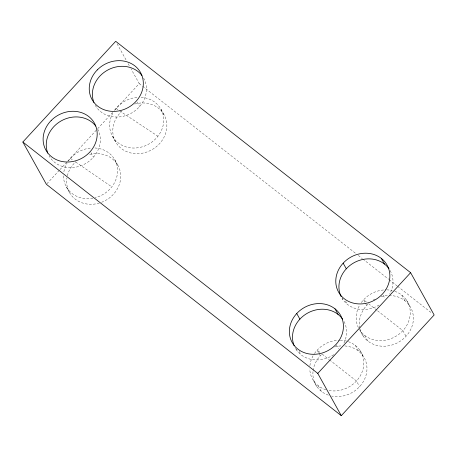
<?xml version="1.0" encoding="UTF-8"?>
<svg xmlns="http://www.w3.org/2000/svg" width="457" height="457" viewBox="0 0 457 457"><rect width="100%" height="100%" fill="white"/><g stroke="black" fill="none" stroke-linecap="round" stroke-linejoin="round"><path stroke-width="0.34" stroke-dasharray="2.29 1.71" d="M46.871 183.788L59.444 170.147M59.93 169.627L67.179 161.755M67.665 161.235L97.164 129.234M97.649 128.714L112.639 112.451M114.576 110.354L139.236 83.602L130.93 68.676M68.304 161.104A27.763 24.581 -29.1 0 1 70.407 158.413L71.578 157.151A27.763 24.581 -29.1 0 1 91.611 147.977M115.992 108.452L118.946 110.411M119.534 110.805L157.928 136.237M70.407 158.413L73.32 160.413M75.656 162.018L111.799 186.856M139.236 83.602L142.047 85.807M142.607 86.247L356.066 253.715M358.317 255.48L362.247 258.565M362.807 259.005L388.65 279.278M389.21 279.718L397.076 285.888M397.636 286.328L431.905 313.211M366.371 302.014L363.561 299.809L365.132 302.625M368.616 303.774L377.042 310.383M377.608 310.829L402.885 330.657L406.022 336.295M319.946 352.37L317.135 350.165L318.706 352.981M322.191 354.129L328.931 359.419M329.497 359.859L356.46 381.012L359.596 386.651M406.25 299.769L409.386 305.407M401.794 295.091L404.931 300.729M383.115 295.136L384.994 298.518M365.446 303.191L366.703 305.447M345.509 300.98L347.394 304.368M364.652 335.375L367.794 341.013M341.996 297.993L342.939 299.683M360.196 330.697L363.338 336.335M359.825 350.125L362.961 355.763M355.369 345.446L358.505 351.085M336.375 344.926L338.568 348.874M319.02 353.547L320.277 355.803M299.084 351.336L300.969 354.718M318.226 385.731L321.368 391.369M295.57 348.348L296.513 350.039M313.77 381.052L316.912 386.691M160.875 109.052L164.017 114.69M117.083 43.803L126.429 60.592M128.16 63.7L129.548 66.191M137.066 102.037L139.579 106.55M112.496 136.3L115.638 141.938M114.747 159.67L117.883 165.308M90.937 152.655L93.445 157.168M66.368 186.919L69.504 192.557M143.618 78.044A27.763 24.581 -29.1 0 1 131.525 113.068A27.763 24.581 -29.1 0 1 95.239 105.293M97.735 129.108A27.763 24.581 -29.1 0 1 85.133 163.829A27.763 24.581 -29.1 0 1 49.105 155.911M390.135 270.567A27.763 24.581 -29.1 0 1 389.758 293.908M379.042 305.042A27.763 24.581 -29.1 0 1 342.156 298.495M344.052 321.551A27.763 24.581 -29.1 0 1 343.658 343.653M333.724 354.689A27.763 24.581 -29.1 0 1 295.022 347.606M134.684 104.036A27.763 24.581 -29.1 0 1 166.691 128.634A27.763 24.581 -29.1 0 1 128.725 152.398A27.763 24.581 -29.1 0 1 119.677 113.433L120.848 112.171A27.763 24.581 -29.1 0 1 121.671 111.365M389.124 295.502A27.763 24.581 -29.1 0 1 413.408 318.192A27.763 24.581 -29.1 0 1 389.255 345.681A27.763 24.581 -29.1 0 1 359.922 328.743M359.785 328.103A27.763 24.581 -29.1 0 1 369.045 303.168M373.283 300.049A27.763 24.581 -29.1 0 1 375.008 299.067M381.115 296.622A27.763 24.581 -29.1 0 1 388.416 295.513M89.669 154.369A27.763 24.581 -29.1 0 1 120.071 170.804A27.763 24.581 -29.1 0 1 101.585 202.308M99.392 203.051A27.763 24.581 -29.1 0 1 66.928 177.904M67.345 175.791A27.763 24.581 -29.1 0 1 73.543 164.052L74.72 162.789A27.763 24.581 -29.1 0 1 75.965 161.595M344.812 345.932A27.763 24.581 -29.1 0 1 366.166 374.843A27.763 24.581 -29.1 0 1 331.645 396.048M328.343 395.145A27.763 24.581 -29.1 0 1 313.034 371.25M313.114 370.581A27.763 24.581 -29.1 0 1 322.128 353.958M334.69 346.977A27.763 24.581 -29.1 0 1 341.282 345.892M94.993 147.971A27.763 24.581 -29.1 0 1 117.603 170.604A27.763 24.581 -29.1 0 1 95.142 197.721M92.897 198.207A27.763 24.581 -29.1 0 1 63.517 175.454M63.877 171.741A27.763 24.581 -29.1 0 1 67.099 163.006M141.122 97.352A27.763 24.581 -29.1 0 1 162.652 127.223A27.763 24.581 -29.1 0 1 126.103 146.925A27.763 24.581 -29.1 0 1 113.227 112.393M114.764 110.023A27.763 24.581 -29.1 0 1 115.444 109.114L117.712 106.532A27.763 24.581 -29.1 0 1 137.746 97.358M394.814 291.315A27.763 24.581 -29.1 0 1 402.28 331.296A27.763 24.581 -29.1 0 1 358.705 328.257M358.385 327.618A27.763 24.581 -29.1 0 1 359.425 305.544M361.304 302.568A27.763 24.581 -29.1 0 1 385.988 289.864M386.696 289.869A27.763 24.581 -29.1 0 1 392.186 290.555M348.388 341.67A27.763 24.581 -29.1 0 1 361.938 372.449A27.763 24.581 -29.1 0 1 328.509 390.409M325.847 389.724A27.763 24.581 -29.1 0 1 309.766 368.925M309.897 365.611A27.763 24.581 -29.1 0 1 314.079 354.101M314.473 353.507A27.763 24.581 -29.1 0 1 339.562 340.219M340.271 340.225A27.763 24.581 -29.1 0 1 347.748 341.453"/><path stroke-width="0.69" d="M22.85 142.024L115.701 41.313L410.615 272.686L434.15 314.976L341.299 415.687L46.386 184.314L22.85 142.024L317.764 373.398L341.299 415.687M317.764 373.398L410.615 272.686M381.395 258.445L384.531 264.083M343.161 263.158A27.763 24.581 -29.1 0 0 356.574 303.739A27.763 24.581 -29.1 0 0 388.736 268.853A27.763 24.581 -29.1 0 0 343.161 263.158L346.303 268.796M334.97 308.795L338.106 314.433M296.742 313.513A27.763 24.581 -29.1 0 0 310.149 354.095A27.763 24.581 -29.1 0 0 342.31 319.209A27.763 24.581 -29.1 0 0 296.742 313.513L299.878 319.152M93.914 102.499A27.763 24.581 -29.1 0 1 99.278 76.782L100.449 75.525A27.763 24.581 -29.1 0 1 141.91 75.468M47.779 153.118A27.763 24.581 -29.1 0 1 53.149 127.4L54.32 126.143A27.763 24.581 -29.1 0 1 95.781 126.086M341.122 296.604A27.763 24.581 -29.1 0 1 353.49 263.038A27.763 24.581 -29.1 0 1 388.987 268.762M294.114 345.646A27.763 24.581 -29.1 0 1 307.772 312.994A27.763 24.581 -29.1 0 1 342.561 319.117M97.312 69.887L96.141 71.143A27.763 24.581 -29.1 0 0 110.188 111.205A27.763 24.581 -29.1 0 0 142.316 76.656A27.763 24.581 -29.1 0 0 97.312 69.887M51.184 120.505L50.007 121.762A27.763 24.581 -29.1 0 0 64.06 161.818A27.763 24.581 -29.1 0 0 96.187 127.275A27.763 24.581 -29.1 0 0 51.184 120.505"/></g></svg>
